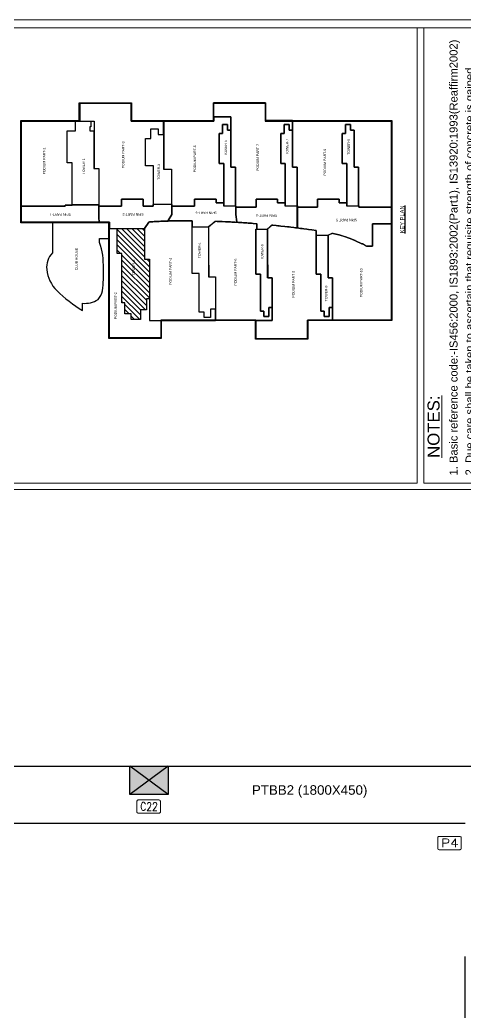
# Model space of a CAD drawing. Header units: millimetres. Extents: x 4072749 to 4289992, y -2929799 to -2870333.
# Drawn here: x 4133376 to 4147389, y -2901649 to -2870398 of the extents above; entities that cross this region are included whole.
import ezdxf
from ezdxf.enums import TextEntityAlignment as Align

# ---------------------------------------------------------------- set-up
doc = ezdxf.new("R2010")
doc.units = ezdxf.units.MM
doc.header["$MEASUREMENT"] = 0
for name, color, linetype in [('JW_  BEAM', 4, 'Continuous'), ('JW_  COL', 221, 'Continuous'), ('JW_  COLFILL', 25, 'Continuous'), ('JW_  SLAB', 3, 'Continuous'), ('key plan', 252, 'Continuous'), ('PT BAND BEAM NO', 7, 'Continuous')]:
    doc.layers.add(name, color=color, linetype=linetype)
for name, color, linetype, lineweight in [('JW_  TEMPLATE', 7, 'Continuous', 0), ('JW_ CNO', 255, 'Continuous', 0), ('PT BEAM', 190, 'Continuous', 5)]:
    doc.layers.add(name, color=color, linetype=linetype, lineweight=lineweight)
doc.styles.add('ITA', font='simplex.shx')
doc.styles.add('new1', font='micross.ttf', dxfattribs={"height": 200})
doc.styles.add('new3', font='micross.ttf', dxfattribs={"height": 500})
doc.styles.add('NEWIL', font='GOTHICB.TTF', dxfattribs={"height": 300})
doc.styles.get("Standard").update_dxf_attribs({"font": 'arial.ttf'})

# ---------------------------------------------------------------- blocks, each defined once
blk = doc.blocks.new('A$C6FBC0C58')
at = {"layer": 'key plan'}
h = blk.add_hatch(dxfattribs=at)
h.set_pattern_fill('ANSI31', color=6, scale=300)
h.set_pattern_definition([(45, (0, 0), (-673.519, 673.519), [])])
h.paths.add_polyline_path([(31704, 68483), (31704, 61349), (23720, 61349), (23720, 60074), (13450, 60074), (13450, 60818), (10601, 60818), (10601, 62381), (8092, 62381), (8092, 64783), (9517, 64783), (9517, 66463), (12366, 66463), (12366, 67207), (25230, 67207), (25230, 68483)])
blk.add_line((31747, 61334), (31704, 61349), dxfattribs=at)
for points in [[(3142, 70583), (33246, 70583), (33246, 93499), (59811, 93499), (59811, 78286), (64485, 78286), (64485, 64678), (59811, 64678), (59811, 43432), (64485, 43432), (64485, 29824), (59811, 29824), (59811, -2990), (7763, -2990), (7763, 18848), (2908, 18848), (2908, 32456), (7763, 32456), (7763, 56975), (3142, 56975)], [(3249, 70476), (33352, 70476), (33352, 93393), (59705, 93393), (59705, 78180), (64378, 78180), (64378, 64784), (59705, 64784), (59705, 43325), (64378, 43325), (64378, 29930), (59705, 29930), (59705, -2883), (7869, -2883), (7869, 18954), (3015, 18954), (3015, 32350), (7869, 32350), (7869, 57081), (3249, 57081)], [(37551, 93393), (33352, 93393), (33352, 73131), (34628, 73236), (37838, 73236), (37838, 80189), (37838, 81943), (37551, 81943)], [(59705, 93393), (37557, 93393), (37557, 81949), (37844, 81949), (37844, 80189), (37881, 80189), (37881, 80188), (48842, 80188), (48842, 81412), (57177, 81412), (57177, 79264), (59705, 79264)], [(37881, 80188), (48842, 80188), (48842, 81412), (57177, 81412), (57177, 79264), (59686, 79264), (59686, 75325), (58197, 75325), (58197, 75554), (57177, 75554), (57177, 74470), (47332, 74469), (47332, 73247), (37881, 73247)], [(64378, 78180), (59691, 78180), (59691, 74464), (47337, 74464), (47337, 73242), (37881, 73242), (37881, 73194), (37557, 73194), (37557, 67309), (39343, 67309), (39342, 61707), (37557, 61707), (37557, 59083), (37977, 59083), (38019, 59083), (38019, 59033), (48055, 59033), (48055, 61106), (55157, 61106), (55157, 59671), (57644, 59671), (57644, 57778), (56220, 57778), (56220, 56354), (59705, 56354), (59705, 64784), (64378, 64784)], [(39337, 67304), (37551, 67304), (37551, 73194), (34630, 73194), (33352, 73089), (33352, 70476), (31728, 70476), (31728, 68488), (31747, 68488), (31747, 61334), (33420, 60204), (33431, 60055), (33459, 59631), (33488, 59207), (33514, 58782), (33539, 58358), (33563, 57933), (33585, 57508), (33605, 57084), (33624, 56659), (33641, 56234), (33659, 55809), (33674, 55384), (33680, 55193), (33820, 55197), (35389, 54238), (37977, 54238), (37977, 59078), (37551, 59078), (37551, 61712), (39337, 61712)], [(31704, 68483), (31704, 61349), (23720, 61349), (23720, 60074), (13450, 60074), (13450, 60818), (10601, 60818), (10601, 62381), (8092, 62381), (8092, 64783), (9517, 64783), (9517, 66463), (12366, 66463), (12366, 67207), (25230, 67207), (25230, 68483)], [(33742, 49856), (33743, 50282), (33745, 50707), (33746, 51132), (33744, 51557), (33742, 51983), (33738, 52410), (33733, 52835), (33727, 53260), (33719, 53685), (33710, 54109), (33699, 54534), (33687, 54959), (33674, 55384), (33659, 55809), (33641, 56234), (33624, 56659), (33605, 57084), (33585, 57508), (33563, 57933), (33539, 58358), (33514, 58782), (33488, 59207), (33459, 59631), (33431, 60055), (33420, 60204), (31747, 61334), (31704, 61349), (23720, 61349), (23720, 60074), (13450, 60074), (13450, 60074), (7747, 60074), (7747, 57081), (7747, 56975), (7763, 56975), (7763, 42852), (10771, 42852), (10771, 43511), (10771, 44165), (8556, 44165), (8556, 45802), (9980, 45802), (9980, 47099), (20027, 47099), (20027, 48960), (32168, 48960), (32168, 48917), (33735, 48917), (33737, 49065)], [(48055, 61106), (55157, 61106), (55157, 59671), (57644, 59671), (57644, 57778), (56220, 57778), (56220, 56354), (47205, 56354), (47205, 54281), (38019, 54281), (38019, 59033), (48055, 59033)], [(39337, 48306), (37551, 48306), (37551, 54196), (35377, 54196), (33809, 55154), (33681, 55150), (33687, 54959), (33699, 54534), (33710, 54109), (33719, 53685), (33727, 53260), (33733, 52835), (33738, 52410), (33742, 51983), (33744, 51557), (33746, 51132), (33745, 50707), (33743, 50282), (33742, 49856), (33737, 49065), (33735, 48917), (32168, 48917), (32168, 44650), (33601, 42987), (33601, 42852), (33601, 42852), (33600, 42830), (33584, 42405), (33568, 41980), (33551, 41555), (33534, 41130), (33515, 40705), (33496, 40280), (33476, 39855), (33455, 39431), (33434, 39006), (33411, 38581), (33388, 38157), (33364, 37732), (33342, 37350), (33469, 37343), (35390, 37600), (37587, 37600), (37587, 40715), (37630, 40715), (38406, 40715), (38406, 42714), (39337, 42714)], [(59705, 56349), (47210, 56349), (47210, 54275), (38019, 54275), (38019, 54196), (37557, 54196), (37557, 48311), (39343, 48311), (39343, 42709), (38411, 42709), (38411, 40715), (45306, 40715), (48672, 40715), (48672, 41885), (56422, 41885), (56422, 41041), (58774, 41041), (58774, 39722), (57366, 39722), (57366, 38855), (60810, 38855), (60810, 43325), (59705, 43325)], [(20027, 48960), (32125, 48960), (32125, 44675), (19176, 44675), (19176, 42857), (10771, 42857), (10771, 44165), (8556, 44165), (8556, 45802), (9980, 45802), (9980, 47099), (20027, 47099)], [(33170, 34762), (33200, 35186), (33228, 35610), (33256, 36035), (33283, 36459), (33309, 36883), (33334, 37308), (33359, 37732), (33383, 38157), (33406, 38582), (33428, 39006), (33450, 39431), (33471, 39856), (33491, 40280), (33510, 40705), (33528, 41130), (33546, 41555), (33563, 41980), (33579, 42405), (33591, 42724), (33591, 42852), (32144, 44670), (22180, 44670), (22180, 44628), (19182, 44627), (19182, 42852), (7869, 42852), (7869, 32350), (7756, 32350), (7756, 28133), (11152, 28133), (11152, 28977), (8799, 28977), (8799, 30296), (10208, 30296), (10208, 31174), (19880, 31174), (19880, 32375), (31521, 32375), (31521, 32143), (32973, 32143), (32991, 32366), (33045, 33065), (33079, 33489), (33109, 33913), (33140, 34338)], [(64485, 43432), (60810, 43432), (60810, 38855), (57366, 38855), (57366, 38844), (47694, 38844), (47694, 37643), (37630, 37643), (37587, 37642), (37587, 37600), (37296, 37600), (37296, 32306), (39337, 32306), (39337, 26714), (38406, 26714), (38406, 24713), (45306, 24713), (48672, 24713), (48672, 25882), (56422, 25882), (56422, 25038), (58774, 25038), (58774, 23720), (57366, 23720), (57366, 22849), (59811, 22849), (59811, 29824), (64485, 29824)], [(48672, 41885), (48672, 40715), (45306, 40715), (37630, 40715), (37630, 37643), (47694, 37643), (47694, 38844), (57366, 38844), (57366, 39722), (58774, 39722), (58774, 41041), (56422, 41041), (56422, 41885)], [(39337, 32306), (37296, 32306), (37296, 37558), (35397, 37558), (33470, 37300), (33340, 37308), (33314, 36883), (33288, 36459), (33261, 36034), (33233, 35610), (33205, 35186), (33176, 34761), (33146, 34337), (33115, 33913), (33084, 33489), (33051, 33065), (32997, 32366), (32978, 32138), (31521, 32138), (31521, 29324), (32617, 28263), (32617, 28133), (32617, 28128), (32600, 27961), (32558, 27537), (32515, 27114), (32471, 26691), (32426, 26268), (32381, 25845), (32269, 24831), (32191, 24155), (32142, 23733), (32092, 23310), (32041, 22888), (31989, 22466), (31937, 22044), (31881, 21600), (37587, 21600), (37587, 24715), (37630, 24715), (38406, 24715), (38406, 26714), (39337, 26714)], [(31601, 19515), (31658, 19936), (31714, 20359), (31770, 20781), (31824, 21201), (31878, 21623), (31931, 22045), (31984, 22467), (32035, 22889), (32086, 23311), (32136, 23733), (32186, 24156), (32263, 24831), (32375, 25846), (32421, 26269), (32465, 26692), (32509, 27115), (32553, 27538), (32595, 27962), (32599, 28000), (32599, 28128), (31531, 29303), (22273, 29303), (22273, 29297), (18907, 29297), (18907, 28128), (7777, 28128), (7751, 28128), (7751, 32350), (3015, 32350), (3015, 18954), (7869, 18954), (7869, 12431), (11152, 12431), (11152, 13275), (8799, 13275), (8799, 14593), (10208, 14593), (10208, 15471), (19880, 15471), (19880, 16673), (29986, 16673), (29986, 16662), (31196, 16662), (31365, 17830), (31425, 18251), (31485, 18672), (31543, 19093)], [(18902, 28133), (18902, 29303), (22268, 29303), (31479, 29303), (31479, 32375), (19880, 32375), (19880, 31174), (10208, 31174), (10208, 30296), (8799, 30296), (8799, 28977), (11152, 28977), (11152, 28133)], [(48672, 25882), (48672, 24713), (45306, 24713), (37630, 24713), (37630, 21640), (47694, 21640), (47694, 22842), (57366, 22842), (57366, 23720), (58774, 23720), (58774, 25038), (56422, 25038), (56422, 25882)], [(37587, 8678), (38406, 8678), (38406, 10714), (39337, 10714), (39337, 16306), (37296, 16306), (37296, 21558), (31875, 21558), (31830, 21200), (31775, 20780), (31720, 20359), (31663, 19935), (31606, 19514), (31548, 19093), (31490, 18671), (31431, 18250), (31371, 17829), (31200, 16657), (29986, 16657), (29986, 13599), (30488, 12559), (30488, 12426), (30487, 12426), (30467, 12334), (30090, 10809), (30053, 10674), (29571, 9092), (28940, 7374), (28892, 7255), (28557, 6455), (27768, 4783), (27710, 4669), (27180, 3678), (27118, 3567), (27118, 2023), (32927, 2023), (32927, -2883), (37296, -2883), (37296, 5600), (37587, 5600)], [(59705, 22849), (57366, 22849), (57366, 22842), (47699, 22842), (47699, 21593), (45300, 21593), (38482, 21635), (37630, 21635), (37630, 21600), (37630, 21558), (37301, 21558), (37301, 16311), (39343, 16311), (39343, 10709), (38411, 10709), (38411, 8715), (45306, 8715), (48672, 8715), (48672, 9885), (56422, 9885), (56422, 9040), (58774, 9040), (58774, 7722), (57366, 7722), (57366, 6844), (47694, 6844), (47694, 5643), (37630, 5643), (37630, 5595), (37301, 5595), (37301, -2883), (59705, -2883)], [(18902, 12431), (18902, 13600), (22268, 13600), (29944, 13600), (29944, 16673), (19880, 16673), (19880, 15471), (10208, 15471), (10208, 14593), (8799, 14593), (8799, 13275), (11152, 13275), (11152, 12431)], [(27113, 3568), (27176, 3680), (27706, 4672), (27763, 4785), (28535, 6420), (28586, 6537), (28887, 7257), (28935, 7376), (29546, 9038), (29586, 9159), (30068, 10741), (30452, 12297), (30452, 12426), (29977, 13600), (22273, 13600), (22273, 13595), (18907, 13595), (18907, 12426), (7869, 12426), (7869, -2883), (32921, -2883), (32921, 2018), (27113, 2018)], [(48672, 9885), (48672, 8715), (45306, 8715), (37630, 8715), (37630, 5643), (47694, 5643), (47694, 6844), (57366, 6844), (57366, 7722), (58774, 7722), (58774, 9040), (56422, 9040), (56422, 9885)]]:
    blk.add_lwpolyline(points, close=True, dxfattribs=at)
at = {"layer": 'key plan', "elevation": 0}
blk.add_lwpolyline([(33246, 85274), (25370, 85274, 0.2226421), (21066, 86763, 0.1731601), (15577, 84125, 0.0600412), (10391, 77443), (12286, 77443, 0.1755049), (13268, 73421, 0.1554274), (15531, 72254, 0.0460985), (21374, 72036, 0.0946234), (28108, 73018), (29100, 73018), (29100, 70583)], format="xyb", dxfattribs=at)
at = {"layer": 'key plan', "color": 7}
for s, p in [('SPIN PART-1', (35390, 83191)), ('SPIN PART-2', (35420, 64293)), ('SPIN PART-3', (35791, 45291)), ('SPIN PART-4', (35134, 29537)), ('SPIN PART-5', (33953, 8787))]:
    blk.add_text(s, height=637.88, rotation=90, dxfattribs=at).set_placement(p, align=Align.MIDDLE)
for s, height, p in [('PODIUM PART-1', 637.88, (49297, 87433)), ('CLUB HOUSE', 637.9, (23790, 79027)), ('TOWER-1', 637.9, (47923, 77140)), ('PODIUM PART-2', 637.88, (11638, 68845)), ('PODIUM PART-3', 637.88, (50891, 66880)), ('TOWER-2', 637.9, (21589, 64163)), ('TOWER-3', 637.9, (46489, 57611)), ('PODIUM PART-4', 637.88, (20571, 54558)), ('TOWER-4', 637.9, (26057, 47031)), ('PODIUM PART-5', 637.88, (49888, 48253)), ('TOWER-5', 637.9, (52690, 40207)), ('PODIUM PART-6', 637.88, (20400, 37666)), ('TOWER-6', 637.9, (25583, 30748)), ('PODIUM PART-7', 637.88, (50251, 31891)), ('TOWER-7', 637.9, (52997, 24244)), ('PODIUM PART-8', 637.88, (17247, 22613)), ('TOWER-8', 637.9, (14823, 14084)), ('PODIUM PART-9', 637.88, (48983, 14423)), ('TOWER-9', 637.9, (52975, 8249)), ('PODIUM PART-10', 637.88, (17601, 4983)), ('%%UKEY PLAN', 1063.13, (34101, -5676))]:
    blk.add_text(s, height=height, dxfattribs=at).set_placement(p, align=Align.MIDDLE)
blk = doc.blocks.new('TT5')
at = {"layer": 'JW_  TEMPLATE'}
for p, q in [((170477, -209300), (184819, -209300)), ((170477, -210304), (170477, -209300)), ((170477, -209300), (184819, -209300)), ((170477, -227467), (184819, -227467)), ((170477, -235549), (184819, -235549))]:
    blk.add_line(p, q, dxfattribs=at)
for points in [[(170477, -209300), (184819, -209300), (184819, -227467), (170477, -227467)], [(170477, -227593), (184819, -227593), (184819, -235397), (170477, -235397)]]:
    blk.add_lwpolyline(points, close=True, dxfattribs=at)
at = {"layer": 'JW_  TEMPLATE', "ltscale": 0.5}
for s, height, style, p in [('%%UNOTES:', 378.2, 'new3', (171273, -209800)), ('1. Basic reference code:-IS456:2000, IS1893:2002(Part1), IS13920:1993(Reaffirm2002)', 252.14, 'new1', (170721, -210366)), ('2. Due care shall be taken to ascertain that requisite strength of concrete is gained ', 252.14, 'new1', (170721, -210868)), ('before commencement of deshuttering. It shall comply with provisions of ', 252.14, 'new1', (171124, -211291)), ('Clause No. 11.3 of IS 456: 2000.', 252.14, 'new1', (171130, -211738)), ('3. %%UNominal covers', 252.14, 'new1', (170737, -212196)), ('Mild', 252.1, 'new1', (180469, -212196)), ('Moderate', 252.1, 'new1', (181738, -212196)), ('Severe', 252.1, 'new1', (183551, -212196)), ('I', 252, 'new1', (171647, -212700)), ('Footings', 252.1, 'new1', (172320, -212700)), ('50', 252.1, 'new1', (180544, -212700)), ('50', 252.1, 'new1', (182270, -212700)), ('50', 252.1, 'new1', (183903, -212700)), ('II', 252.1, 'new1', (171647, -213205)), ('Columns & walls >200mm width', 252.14, 'new1', (172320, -213205)), ('40', 252.1, 'new1', (180544, -213205)), ('40', 252.1, 'new1', (182270, -213205)), ('45', 252.1, 'new1', (183903, -213205)), ('(to links of column)', 252.14, 'new1', (172320, -213583)), ('III', 252.1, 'new1', (171647, -214035)), ('Columns & walls with width of 200mm & below', 252.14, 'new1', (172320, -214035)), ('40', 252.1, 'new1', (180544, -214035)), ('40', 252.1, 'new1', (182270, -214035)), ('45', 252.1, 'new1', (183903, -214035)), ('having reinf. of dia. 16mm & above.', 252.14, 'new1', (172320, -214393)), ('(to links of column)', 252.14, 'new1', (172320, -214752)), ('IV', 252.1, 'new1', (171647, -215289)), ('Columns & walls with width of 200mm & below', 252.14, 'new1', (172320, -215289)), ('25', 252.1, 'new1', (180544, -215289)), ('30', 252.1, 'new1', (182270, -215289)), ('45', 252.1, 'new1', (183903, -215289)), ('having reinf. of dia. 12mm.', 252.14, 'new1', (172320, -215667)), ('(to links of column)', 252.14, 'new1', (172320, -216006)), ('V', 252, 'new1', (171647, -216507)), ('Slabs', 252.1, 'new1', (172320, -216507)), ('20', 252.1, 'new1', (180544, -216507)), ('30', 252.1, 'new1', (182270, -216507)), ('45', 252.1, 'new1', (183903, -216507)), ('VI', 252.1, 'new1', (171647, -217011)), ('Beams', 252.1, 'new1', (172320, -217011)), ('20', 252.1, 'new1', (180544, -217011)), ('30', 252.1, 'new1', (182270, -217011)), ('45', 252.1, 'new1', (183903, -217011)), ('(to stirrups of beam)', 252.14, 'new1', (172320, -217390)), ('VII', 252.1, 'new1', (171647, -217894)), ('Lift walls', 252.1, 'new1', (172320, -217894)), ('40', 252.1, 'new1', (180544, -217894)), ('40', 252.1, 'new1', (182270, -217894)), ('45', 252.1, 'new1', (183903, -217894)), ('4. Beams with depth more than 750mm, provide side-face reinforcement. ', 252.14, 'new1', (170721, -219324)), (' 5. Substratum shall be approved from our office before laying P.C.C.', 252.14, 'new1', (170628, -219831)), (' 6. Minimum clear spacing between any two longitudinal bars in beam= 50mm.', 252.14, 'new1', (170635, -220317)), ('7. %%UAll laps%%U (Ld) shall be staggered & not more than 50%%% bars to be lapped ', 252.14, 'new1', (170737, -220737)), ('at any given section.', 252.14, 'new1', (171081, -221185)), ('%%UGRADE OF REINF.', 252.14, 'new1', (171060, -221744)), ('%%UM20', 252.1, 'new1', (174729, -221744)), ('%%UM25', 252.1, 'new1', (176627, -221744)), ('%%UM30', 252.1, 'new1', (178650, -221744)), ('%%UM35', 252.1, 'new1', (180737, -221744)), ('%%UM40 & ABOVE', 252.14, 'new1', (182073, -221744)), ('Fe415', 252.1, 'new1', (171385, -222339)), ('48 X D', 252.1, 'new1', (174481, -222339)), ('41 X D', 252.1, 'new1', (176381, -222339)), ('38 X D', 252.1, 'new1', (178413, -222339)), ('34 X D', 252.1, 'new1', (180537, -222339)), ('30 X D', 252.1, 'new1', (182641, -222339)), ('Fe500 (TMT)', 252.14, 'new1', (171390, -222717)), ('57 X D', 252.1, 'new1', (174481, -222717)), ('49 X D', 252.1, 'new1', (176381, -222717)), ('46 X D', 252.1, 'new1', (178413, -222717)), ('40 X D', 252.1, 'new1', (180537, -222717)), ('36 X D', 252.1, 'new1', (182641, -222717)), ('    For bundled bars, Ld shall be increased by 10%%% for 2 bars in contact, ', 252.14, 'new1', (170726, -223278)), ('    20%%% for 3 bars in contact and 33%%% for 4 bars in contact.', 252.14, 'new1', (170726, -223738)), ('8. All buildings shall have tie beams/plinth beams at ground/plinth level. ', 252.14, 'new1', (170726, -224198)), ('9. If footings overlap with each other, necessary revision shall be obtained from our office.', 252.14, 'new1', (170726, -224658)), ('10. Design is valid for number of floors as indicated in the drawing.', 252.14, 'new1', (170558, -225112)), ('11. At any level where column size gets reduced in either dimension', 252.14, 'new1', (170530, -225619)), (' tie beams/plinth beams are essential.', 252.14, 'new1', (171109, -226053)), ('12. For cantilevers, top bars to be anchored behind from external face of support for - Ld or ', 252.14, 'new1', (170530, -226487)), ('span of cantilever - whichever is greater.', 252.14, 'new1', (171256, -226905)), ('13. Fire rating considered:- 2 Hour max.', 252.14, 'new1', (170530, -227349)), ('Use of this drawing for construction shall explicitly confirm acceptance of following conditions ', 201.87, 'new1', (170736, -227892)), ('by Owner / Builder / Contractor', 201.87, 'new1', (171095, -228242)), ('1. Our responsibility shall remain limited to safe and sound structural design as transmitted  by this drawing.', 201.869, 'new1', (170736, -228592)), ('2. This drawing shall not be used for any construction unless necessary statutory approvals are obtained by the', 201.869, 'new1', (170736, -228942)), ('Owner / Builder / Architect from the Regulating Authorities. JW CONSULTANTS LLP are indemnified of any', 201.869, 'new1', (171095, -229292)), ('legal consequences in case of unauthorised construction. ', 201.87, 'new1', (171095, -229642)), ('3. We shall not remain responsible for - ', 201.87, 'new1', (170736, -229992)), ('a)', 201.9, 'new1', (171122, -230342)), ('Safety of old structure during demolition.', 201.87, 'new1', (171435, -230342)), ('b)', 201.9, 'new1', (171122, -230692)), ('Safety of any adjoining building /persons staying in adjoining building/persons ', 201.87, 'new1', (171435, -230692)), ('and properties on adjoining roads.', 201.87, 'new1', (171435, -231042)), ('c)', 201.9, 'new1', (171122, -231369)), ('Safety of construction worker/any personnel at work site during construction', 201.87, 'new1', (171435, -231392)), ('d)', 201.9, 'new1', (171122, -231724)), ('Correctness/safety of any temporary structure, scaffolding, shuttering, centering erected at site and ', 201.869, 'new1', (171435, -231742)), ('any injury to any personnel arising out of any accidents.', 201.87, 'new1', (171435, -232092)), ('e)', 201.9, 'new1', (171122, -232420)), ('Accidents occurring due to premature deshuttering, faulty / substandard construction material or ', 201.87, 'new1', (171435, -232442)), ('workmanship / faulty construction procedure.', 201.87, 'new1', (171435, -232792)), ('f)', 201.9, 'new1', (171182, -233142)), ('Any accident occurring due to construction of elements of buildings not designed by us.', 201.87, 'new1', (171439, -233142)), ('4. Supervision if specifically asked for will be provided to the extent of verification of reinforcement on site ', 201.869, 'new1', (170736, -233492)), ('but responsibility regarding correct & sound construction shall solely rest with contractor/ builder / owner.', 201.869, 'new1', (171095, -233842)), ('5. All structural concrete should be weigh batched, machine mixed and mechanically vibrated.', 201.87, 'new1', (170736, -234192)), ("6. Any discrepancy between our drawing & Architects' drawing shall be brought to our notice before construction.", 201.869, 'new1', (170736, -234542)), ('7. This drawing is property of JW CONSULTANTS LLP and shall not be reproduced or used ', 201.87, 'new1', (170736, -234892)), ('without explicit permission of this office.', 201.87, 'new1', (171095, -235242))]:
    blk.add_text(s, height=height, dxfattribs=dict(at, style=style)).set_placement(p)
at = {"layer": 'JW_  TEMPLATE', "insert": (172522, -218149), "char_height": 252.16, "width": 11226.63, "attachment_point": 1, "style": 'new1'}
blk.add_mtext('{\\fMicrosoft Sans Serif|b0|i1|c0|p34;For main reinf. up to 12mm dia. bar for mild exposure the nominal cover\\Pmay be reduced by 5mm for slabs & beams only.}', dxfattribs=at)
blk = doc.blocks.new('TT3')
at = {"layer": 'JW_  TEMPLATE'}
for p, q in [((170276, -196251), (170276, -255153)), ((170477, -209099), (170477, -196251))]:
    blk.add_line(p, q, dxfattribs=at)
blk.add_blockref('TT5', (0, 0), dxfattribs=at)
blk = doc.blocks.new('Co')
at = {"const_width": 0.75}
blk.add_lwpolyline([(-12.6, -7.2), (-12.6, 6.6, -0.414214), (-11.1, 8.1), (10.5, 8.1, -0.414214), (12, 6.6), (12, -7.2, -0.414214), (10.5, -8.7), (-11.1, -8.7, -0.414214)], format="xyb", close=True, dxfattribs=at)
at = {"style": 'ITA', "width": 0.614141}
blk.add_attdef('COL', text='', height=10.5, rotation=0.638, dxfattribs=at).set_placement((-9.9, -5.5), (8.5, -5.3), align=Align.FIT)
blk = doc.blocks.new('00 JW_  COL')
at = {"layer": 'JW_  COL'}
for p, q in [((0, 1), (1, 0)), ((0, 0), (1, 1))]:
    blk.add_line(p, q, dxfattribs=at)
blk.add_lwpolyline([(0, 0), (1, 0), (1, 1), (0, 1)], close=True, dxfattribs=at)
at = {"layer": 'JW_  COLFILL'}
blk.add_trace([(1, 1), (0, 1), (1, 0), (0, 0)], dxfattribs=at)

msp = doc.modelspace()

# ---------------------------------------------------------------- linework, layer by layer
at = {"layer": 'JW_  BEAM'}
msp.add_line((4147388.5, -2904799), (4147388.6, -2899899), dxfattribs=at)
at = {"layer": 'JW_  SLAB'}
msp.add_lwpolyline([(4094458.2, -2893898.9), (4147768.2, -2893898.9), (4147768.2, -2892823.9), (4148418.2, -2892823.9), (4148418.2, -2893898.9), (4151358.2, -2893898.9), (4151358.2, -2886823.9), (4152008.2, -2886823.9), (4152008.2, -2887898.9), (4183838.2, -2887898.9), (4183838.2, -2886823.9), (4184488.2, -2886823.9), (4184488.2, -2921448.9)], dxfattribs=at)
at = {"layer": 'JW_  TEMPLATE'}
msp.add_line((4145882.5, -2884990.1), (4145882.5, -2870647.9), dxfattribs=at)
for points in [[(4072749.5, -2870397.9), (4072749.5, -2929799.4), (4192186.2, -2929799.4), (4192186.2, -2870397.9)], [(4072999.5, -2870647.9), (4072999.5, -2929549.4), (4191936.2, -2929549.4), (4191936.2, -2870647.9)]]:
    msp.add_lwpolyline(points, close=True, dxfattribs=at)
at = {"layer": 'PT BEAM', "lineweight": 30}
for p, q in [((4099838.2, -2893899), (4147388.3, -2893899)), ((4099838.2, -2895699), (4147388.2, -2895699))]:
    msp.add_line(p, q, dxfattribs=at)

# ---------------------------------------------------------------- block references
at = {"layer": 'JW_  COL', "xscale": -1200, "yscale": 900, "zscale": 800.1245474106398}
msp.add_blockref('00 JW_  COL', (4138038.6, -2894799), dxfattribs=at)
at = {"layer": 'JW_  TEMPLATE', "rotation": 90}
msp.add_blockref('TT3', (3936783.6, -3055467.1), dxfattribs=at)
at = {"layer": 'JW_ CNO'}
ref = msp.add_blockref('Co', (4137419.3, -2895169.4), dxfattribs=dict(at, xscale=-30, yscale=25, zscale=1159210))
ref.add_attrib('COL', 'C22', dxfattribs={"layer": '0', "height": 262.5, "rotation": 359.46829, "style": 'ITA', "oblique": -0.23393, "width": 0.762354}).set_placement((4137164.6, -2895301.9), (4137717.3, -2895307.1), align=Align.FIT)
ref = msp.add_blockref('Co', (4146885.2, -2896315), dxfattribs=dict(at, xscale=-30, yscale=25, zscale=1159210))
ref.add_attrib('COL', 'P4', dxfattribs={"layer": '0', "height": 262.5, "rotation": 359.46829, "style": 'ITA', "oblique": -0.23393, "width": 1.105413}).set_placement((4146630.6, -2896447.6), (4147183.3, -2896452.7), align=Align.FIT)
at = {"layer": 'key plan', "xscale": 0.121, "yscale": 0.121, "zscale": 0.121, "rotation": 90}
msp.add_blockref('A$C6FBC0C58', (4144720.1, -2880808.9), dxfattribs=at)

# ---------------------------------------------------------------- texts
at = {"layer": 'PT BAND BEAM NO', "insert": (4140678.3, -2894502.3), "char_height": 300, "width": 7088.032, "attachment_point": 1, "style": 'NEWIL'}
msp.add_mtext('{\\fArial|b0|i0|c0|p2;PTBB2 (1800X450)}', dxfattribs=at)

doc.saveas('drawing.dxf')
